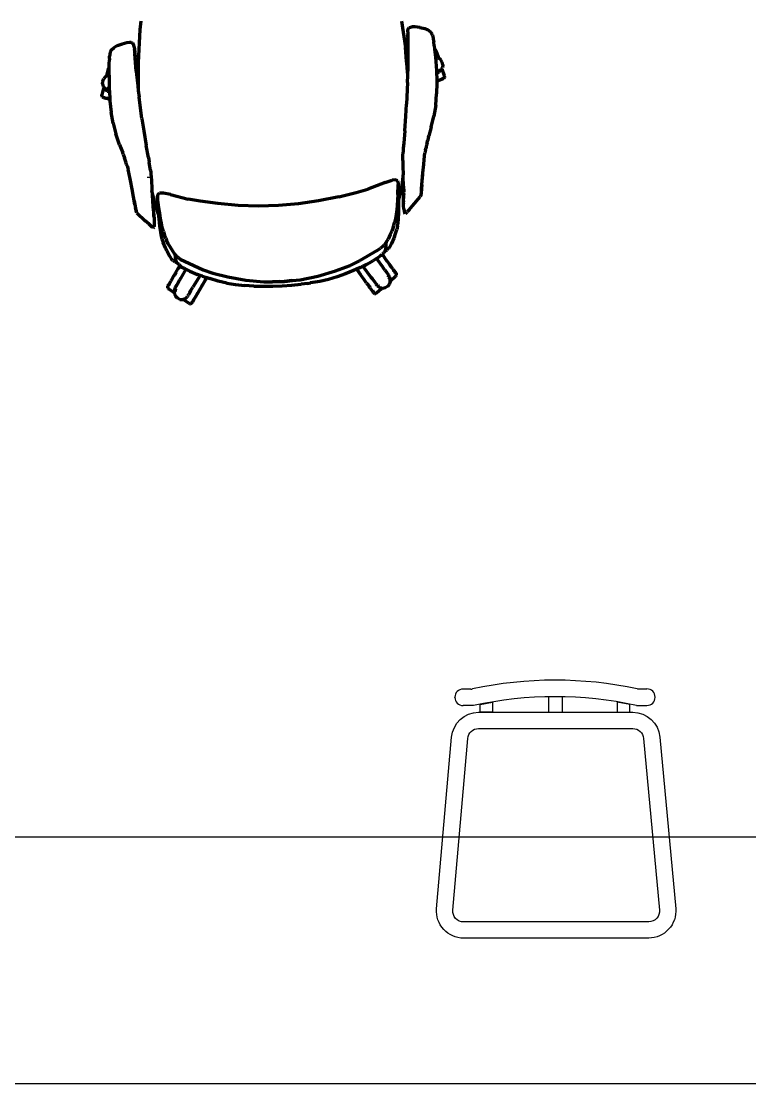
# Model space of a CAD drawing. Header units: millimetres. Extents: x 4307 to 31003, y 2809 to 20009.
# Drawn here: x 13366 to 14711, y 6479 to 8440 of the extents above; entities that cross this region are included whole.
import ezdxf

# ---------------------------------------------------------------- set-up
doc = ezdxf.new("R2010")
doc.units = ezdxf.units.MM
for name, color, linetype in [('3', 3, 'Continuous'), ('4', 4, 'Continuous'), ('ProfileEdges', 7, 'Continuous')]:
    doc.layers.add(name, color=color, linetype=linetype)

msp = doc.modelspace()

# ---------------------------------------------------------------- linework, layer by layer
msp.add_lwpolyline([(10130.3, 6934.7), (17418.6, 6934.7), (17418.6, 6478.7), (10130.3, 6478.7)], close=True)
at = {"layer": '3', "color": 7}
msp.add_lwpolyline([(14190.3, 7115.8, -0.391069), (14210.2, 7134.3), (14494.8, 7134.4, -0.390086), (14514.8, 7116.1), (14544.1, 6799.3, -0.43876), (14524.2, 6777.6), (14182.4, 6777.4, -0.437743), (14162.5, 6799)], format="xyb", close=True, dxfattribs=at)
at = {"layer": '4', "color": 7}
for p, q in [((14196, 7207.2), (14181.4, 7207.2)), ((14506.3, 7207.4), (14520.9, 7207.4)), ((14166.4, 7191.7), (14166.4, 7192.2)), ((14340, 7164.3), (14340, 7193)), ((14365, 7164.3), (14365, 7192.9)), ((14535.9, 7191.9), (14535.9, 7192.4)), ((14200.9, 7176.7), (14181.4, 7176.7)), ((14501.4, 7176.8), (14520.9, 7176.9))]:
    msp.add_line(p, q, dxfattribs=at)
for points in [[(14212.8, 7178.7), (14236.1, 7182.8), (14236.1, 7164.3), (14212.8, 7164.3)], [(14489.5, 7178.8), (14466.2, 7182.9), (14466.2, 7164.4), (14489.5, 7164.4)]]:
    msp.add_lwpolyline(points, close=True, dxfattribs=at)
msp.add_lwpolyline([(14160.4, 7118.2, -0.391069), (14210.2, 7164.3), (14494.8, 7164.4, -0.390086), (14544.7, 7118.6), (14574, 6801.8, -0.43876), (14524.2, 6747.6), (14182.4, 6747.4, -0.437743), (14132.6, 6801.4)], format="xyb", close=True, dxfattribs=at)
for centre, radius, start, end in [((14351.5, 6492.3), 731.3, 78.0337, 102.0289), ((14181.4, 7192.2), 15, 90.0313, 180.0313), ((14196, 7222.2), 15, 270.0313, 282.0289), ((14506.3, 7222.4), 15, 258.0337, 270.0313), ((14506.3, 7222.4), 15, 258.0337, 270.0313), ((14520.9, 7192.4), 15, 0.0313, 90.0313), ((14181.4, 7191.7), 15, 180.0313, 270.0313), ((14351.5, 6492.3), 700.8, 77.6488, 102.4138), ((14520.9, 7191.9), 15, 270.0313, 0.0313)]:
    msp.add_arc(centre, radius, start, end, dxfattribs=at)
at = {"layer": 'ProfileEdges', "lineweight": 211}
for p, q in [((13586.4, 8439.8), (13584.8, 8424.2)), ((14067.9, 8439.8), (14075, 8391.2)), ((13584.8, 8424.2), (13581.5, 8363.7)), ((14079.5, 8416.5), (14079.3, 8411.3)), ((14079.6, 8420), (14079.5, 8416.5)), ((14079.6, 8421.2), (14080.3, 8425.8)), ((14079.6, 8420), (14079.6, 8421.2)), ((14079.6, 8416.6), (14079.6, 8416.4)), ((14079.6, 8416.4), (14079.6, 8414.9)), ((14079.7, 8416.1), (14079.6, 8416.4)), ((14079.6, 8409.9), (14079.6, 8414.9)), ((14080.3, 8425.8), (14082.1, 8428.1)), ((14082.1, 8428.1), (14084.6, 8429.1)), ((14084.6, 8429.1), (14087.2, 8429.7)), ((14092.2, 8429.5), (14087.2, 8429.7)), ((14101.4, 8428.1), (14092.2, 8429.5)), ((14101.4, 8428.1), (14110.8, 8426.1)), ((14110.8, 8426.1), (14116.1, 8423.9)), ((14116.2, 8423.8), (14116.1, 8423.9)), ((14122.1, 8419.7), (14116.2, 8423.8)), ((14124.1, 8416.6), (14122.1, 8419.7)), ((14124.6, 8415.7), (14124.1, 8416.6)), ((14125.2, 8413.9), (14124.6, 8415.7)), ((14125.2, 8413.9), (14125.7, 8411)), ((13542.7, 8394.4), (13537.7, 8391.6)), ((13551.9, 8397.5), (13542.7, 8394.4)), ((13561, 8399.9), (13551.9, 8397.5)), ((13565.8, 8400.6), (13561, 8399.9)), ((13568.5, 8400.3), (13565.8, 8400.6)), ((13568.5, 8400.3), (13571, 8399.6)), ((13571, 8399.6), (13573, 8397.5)), ((13574.2, 8393), (13573, 8397.5)), ((14079, 8394.7), (14079.1, 8398.1)), ((14079, 8394.7), (14079, 8386.7)), ((14079.1, 8401.6), (14079.2, 8405.2)), ((14079.1, 8398.1), (14079.1, 8401.6)), ((14079.3, 8411.3), (14079.2, 8405.2)), ((14079.6, 8409.9), (14079.6, 8407.6)), ((14079.6, 8407.6), (14079.6, 8375.7)), ((14125.7, 8411), (14126.1, 8408.6)), ((14126.1, 8408.6), (14126.4, 8407.3)), ((14126.4, 8407.3), (14126.5, 8406.4)), ((14126.5, 8406.4), (14126.9, 8404.4)), ((14126.9, 8404.4), (14127.3, 8402)), ((14128.1, 8394.4), (14127.3, 8402)), ((14128.1, 8394.4), (14128.8, 8388.2)), ((13528.7, 8371), (13529, 8375.3)), ((13529.2, 8377.8), (13529, 8375.3)), ((13529.4, 8379.8), (13529.2, 8377.8)), ((13529.8, 8382), (13529.4, 8379.8)), ((13530, 8382.9), (13529.8, 8382)), ((13531.9, 8386.5), (13530, 8382.9)), ((13531.9, 8386.5), (13532.2, 8386.8)), ((13532.2, 8386.8), (13537.5, 8391.5)), ((13537.5, 8391.5), (13537.7, 8391.6)), ((13574.3, 8391.8), (13574.2, 8393)), ((13574.3, 8391.8), (13574.8, 8388.4)), ((13574.6, 8388.5), (13574.6, 8387.9)), ((13574.7, 8387.7), (13574.6, 8388.5)), ((13574.7, 8387.7), (13575, 8383.8)), ((13574.8, 8388.4), (13575.4, 8383.2)), ((13575, 8383.8), (13575.5, 8379.4)), ((13576.1, 8377.2), (13575.4, 8383.2)), ((13578.3, 8347.7), (13575.5, 8379.4)), ((13576.1, 8377.2), (13576.4, 8373.6)), ((14077.2, 8365.2), (14075, 8391.2)), ((14078.9, 8377.7), (14079, 8386.7)), ((14078.9, 8377.7), (14078.9, 8368)), ((14079.6, 8375.7), (14079.6, 8368.4)), ((14129.7, 8387.7), (14128.8, 8388.2)), ((14128.8, 8388.2), (14130.3, 8373.9)), ((14129.7, 8387.7), (14131.1, 8385.8)), ((14130.3, 8373.9), (14130.3, 8373.6)), ((14131.1, 8385.8), (14135.2, 8374)), ((14134.7, 8373.7), (14133.5, 8373.2)), ((14135.2, 8374), (14134.7, 8373.7)), ((13526.6, 8353), (13527.9, 8354.5)), ((13528.3, 8354.7), (13527.9, 8354.5)), ((13528.1, 8340.3), (13528.3, 8354.7)), ((13528.3, 8354.7), (13528.4, 8360.9)), ((13528.4, 8360.9), (13528.5, 8368.6)), ((13528.7, 8371), (13528.5, 8368.6)), ((13576.8, 8370.1), (13576.4, 8373.6)), ((13577.2, 8366.7), (13576.8, 8370.1)), ((13577.2, 8366.7), (13578, 8358.8)), ((13578.8, 8349.8), (13578, 8358.8)), ((13581.5, 8363.7), (13581.7, 8337.6)), ((14077.2, 8365.2), (14077.4, 8366.2)), ((14077.4, 8362.8), (14077.2, 8365.2)), ((14077.4, 8366.2), (14078.1, 8367.4)), ((14077.4, 8362.8), (14078.9, 8358.5)), ((14078.1, 8353.5), (14077.4, 8362.8)), ((14078.9, 8368), (14078.1, 8367.4)), ((14078.9, 8357.3), (14078.8, 8353.8)), ((14078.9, 8368), (14078.9, 8367.6)), ((14078.9, 8367.6), (14078.9, 8358.5)), ((14078.9, 8358.5), (14078.9, 8357.3)), ((14079.2, 8368.3), (14079.5, 8368.4)), ((14079.2, 8357.6), (14079.5, 8356.7)), ((14079.5, 8368.4), (14079.6, 8368.4)), ((14079.6, 8368.4), (14079.5, 8356.7)), ((14079.5, 8356.7), (14079.6, 8356.5)), ((14079.5, 8356.7), (14079.5, 8354.1)), ((14079.6, 8368.4), (14079.7, 8368.5)), ((14079.7, 8368.5), (14079.6, 8368.4)), ((14132.5, 8373.7), (14130.3, 8373.6)), ((14130.3, 8373.6), (14132.5, 8348.6)), ((14133.5, 8373.2), (14132.5, 8373.7)), ((14132.7, 8372.9), (14132.6, 8372.9)), ((14132.6, 8372.9), (14132.6, 8372.9)), ((14133.5, 8373.2), (14133.3, 8373.1)), ((14135.3, 8372.5), (14133.5, 8373.2)), ((14133.5, 8360.4), (14133.5, 8360.6)), ((14134.7, 8372.2), (14134, 8371.9)), ((14135, 8372.3), (14135.2, 8372.4)), ((14135.2, 8372.4), (14135.3, 8372.5)), ((14135.3, 8372.5), (14135.6, 8372.6)), ((14135.7, 8372.3), (14135.3, 8372.5)), ((14135.6, 8372.6), (14135.7, 8372.3)), ((14135.7, 8372.3), (14135.9, 8372)), ((14137, 8371.8), (14135.7, 8372.3)), ((14135.9, 8371.8), (14136.1, 8371.3)), ((14140.6, 8368.7), (14137, 8371.8)), ((14143, 8364.2), (14140.6, 8368.7)), ((14143.9, 8359.1), (14143, 8364.2)), ((14143.9, 8359.1), (14143.2, 8353.9)), ((13521.6, 8337.5), (13518.3, 8333.9)), ((13522.8, 8338.1), (13521.6, 8337.5)), ((13522.6, 8337.1), (13522.5, 8336.8)), ((13522.9, 8338.4), (13522.8, 8338.1)), ((13523.2, 8338.3), (13522.8, 8338.1)), ((13522.8, 8338.1), (13522.8, 8338)), ((13523.2, 8338.3), (13522.9, 8338.4)), ((13524.9, 8339.3), (13523.2, 8338.3)), ((13523.3, 8338.3), (13523.2, 8338.3)), ((13526.2, 8352), (13523.3, 8339.8)), ((13523.3, 8339.8), (13524.9, 8339.3)), ((13524.5, 8337.9), (13524.6, 8337.9)), ((13525.9, 8339.8), (13524.9, 8339.3)), ((13524.9, 8339.3), (13525, 8339.3)), ((13525.5, 8339.1), (13525.8, 8339)), ((13528.1, 8340), (13525.9, 8339.8)), ((13526.6, 8353), (13526.2, 8352)), ((13528.1, 8340.3), (13528.1, 8340)), ((13528.1, 8340), (13528.2, 8314.9)), ((13578.3, 8347.7), (13580.4, 8326.2)), ((13578.8, 8349.8), (13579.7, 8340.2)), ((13580.6, 8339.6), (13579.7, 8340.2)), ((13579.7, 8340.2), (13579.8, 8339.7)), ((13579.8, 8339.7), (13580.6, 8330.7)), ((13580.6, 8339.6), (13581.4, 8338.6)), ((13581.7, 8335.2), (13580.6, 8330.7)), ((13581.4, 8338.6), (13581.7, 8337.6)), ((13581.7, 8337.6), (13581.7, 8335.2)), ((13581.7, 8335.2), (13581.8, 8325.8)), ((14078.1, 8353.5), (14078.8, 8353.8)), ((14078.7, 8346.9), (14078.1, 8353.5)), ((14078.8, 8353.8), (14078.7, 8348)), ((14078.7, 8348), (14078.7, 8346.9)), ((14079.3, 8339.9), (14078.7, 8346.9)), ((14079, 8327), (14079.3, 8339.9)), ((14079.3, 8339.9), (14079.5, 8347.9)), ((14079.4, 8354), (14079.5, 8354.1)), ((14079.5, 8354.1), (14079.5, 8347.9)), ((14079.5, 8354.1), (14079.6, 8354.1)), ((14132.5, 8348.6), (14132.6, 8343.9)), ((14132.6, 8343.9), (14133.3, 8344.1)), ((14133.2, 8344), (14132.6, 8343.7)), ((14132.9, 8343.9), (14132.6, 8343.9)), ((14132.6, 8343.9), (14132.6, 8343.7)), ((14132.6, 8343.7), (14133, 8334.2)), ((14133.6, 8344.1), (14133.2, 8344)), ((14135.8, 8345.1), (14133.6, 8344.1)), ((14134.4, 8344.5), (14135.8, 8345.1)), ((14135.8, 8345.1), (14137.3, 8346)), ((14136.8, 8347.4), (14137.7, 8348.3)), ((14137.4, 8346.1), (14137.3, 8346)), ((14140.9, 8349.4), (14137.4, 8346.1)), ((14138.3, 8348.9), (14138.9, 8349.4)), ((14138.9, 8349.4), (14138.5, 8349.2)), ((14138.5, 8349.2), (14138.5, 8349.2)), ((14138.9, 8349.4), (14139.8, 8350.3)), ((14139.2, 8349.5), (14138.9, 8349.4)), ((14138.9, 8349.4), (14138.9, 8349.4)), ((14139.3, 8349.5), (14139.2, 8349.5)), ((14139.8, 8349.7), (14139.3, 8349.5)), ((14139.8, 8350.3), (14140.1, 8350.7)), ((14139.8, 8349.7), (14139.9, 8349.8)), ((14140.9, 8349.4), (14141.4, 8350.5)), ((14141.5, 8352), (14141, 8351.8)), ((14141.4, 8350.5), (14142.4, 8352.4)), ((14141.4, 8350.5), (14142.6, 8350.9)), ((14142.1, 8353.7), (14142.2, 8353.5)), ((14142.4, 8352.4), (14142.5, 8352.6)), ((14142.6, 8352.5), (14142.4, 8352.4)), ((14142.5, 8352.6), (14143.2, 8353.9)), ((14142.5, 8352.6), (14142.6, 8352.5)), ((14143, 8351.1), (14142.6, 8350.9)), ((14147.2, 8339.3), (14143, 8351.1)), ((14145.8, 8334.5), (14144.8, 8333.9)), ((14147.1, 8336.2), (14145.8, 8334.5)), ((14147.3, 8337.5), (14147.1, 8336.2)), ((14147.3, 8337.5), (14147.2, 8339.3)), ((13517.5, 8316.2), (13514.4, 8304)), ((13515.9, 8324.1), (13516.3, 8329.2)), ((13515.9, 8324.1), (13517.2, 8319.1)), ((13516.3, 8329.2), (13518.3, 8333.9)), ((13517.2, 8319.1), (13517.9, 8318)), ((13518, 8316.1), (13517.5, 8316.2)), ((13517.9, 8318), (13517.8, 8317.6)), ((13517.8, 8317.6), (13518.1, 8317.5)), ((13518, 8318.3), (13517.9, 8318)), ((13517.9, 8318), (13518.1, 8317.5)), ((13519.2, 8315.7), (13518, 8316.1)), ((13518.2, 8319.1), (13518.1, 8318.8)), ((13518.1, 8317.5), (13518.2, 8317.5)), ((13518.1, 8317.5), (13519.2, 8315.7)), ((13518.6, 8317.4), (13518.2, 8317.5)), ((13519.1, 8317.2), (13519, 8317.3)), ((13519.2, 8315.7), (13519.2, 8315.7)), ((13519.2, 8315.7), (13519.7, 8315.6)), ((13519.2, 8315.7), (13519.8, 8314.9)), ((13520.2, 8315.4), (13520.3, 8315.4)), ((13520.3, 8315.4), (13520.2, 8315.4)), ((13520.5, 8316.2), (13520.7, 8315.8)), ((13520.7, 8315.8), (13521.7, 8315)), ((13521.2, 8315.1), (13521.2, 8315.1)), ((13521.2, 8315.1), (13521.3, 8315.1)), ((13521.4, 8315), (13521.3, 8315.1)), ((13521.3, 8315.1), (13521.4, 8315.1)), ((13521.3, 8315.1), (13521.3, 8315.1)), ((13521.4, 8315.1), (13521.4, 8315)), ((13521.7, 8315), (13521.4, 8315.1)), ((13521.8, 8314.9), (13521.7, 8315)), ((13521.8, 8314.9), (13521.8, 8315)), ((13521.9, 8314.9), (13521.8, 8315)), ((13521.9, 8314.9), (13521.8, 8314.9)), ((13521.8, 8314.9), (13521.8, 8314.9)), ((13521.8, 8314.9), (13522.2, 8314.6)), ((13521.9, 8314.9), (13522.1, 8314.8)), ((13523.7, 8316.9), (13523.6, 8316.6)), ((13524.2, 8315.7), (13523.8, 8316)), ((13523.9, 8315.8), (13524.2, 8315.7)), ((13524.2, 8315.7), (13524.3, 8315.7)), ((13524.5, 8315.6), (13524.3, 8315.7)), ((13524.8, 8315.3), (13524.3, 8315.7)), ((13524.8, 8315.5), (13524.5, 8315.6)), ((13580.4, 8329.9), (13580.4, 8329.8)), ((13580.5, 8326.2), (13580.4, 8326.2)), ((13580.4, 8326.2), (13581, 8320.1)), ((13580.6, 8330.7), (13580.7, 8329.6)), ((13580.7, 8329.6), (13581.1, 8326)), ((13581.1, 8326), (13581, 8326.1)), ((13581, 8320.1), (13581.9, 8312.2)), ((13581.1, 8326), (13581.8, 8320.3)), ((13581.8, 8325.8), (13581.1, 8326)), ((13581.8, 8325.8), (13581.9, 8319.2)), ((13581.8, 8320.3), (13581.9, 8319.2)), ((13581.9, 8319.2), (13581.9, 8312.2)), ((14079, 8327), (14077.3, 8287)), ((14133.2, 8326.4), (14132.7, 8305.8)), ((14133, 8334.2), (14133.4, 8334.4)), ((14133, 8334.2), (14133.1, 8329.8)), ((14144.5, 8333.7), (14133.1, 8329)), ((14133.1, 8329.8), (14134, 8330.2)), ((14133.1, 8329.8), (14133.1, 8329.3)), ((14133.1, 8329.3), (14133.6, 8329.5)), ((14133.1, 8329.3), (14133.1, 8329)), ((14133.1, 8329), (14133.2, 8326.4)), ((14135.9, 8330.4), (14139.2, 8331.8)), ((14140.2, 8332.3), (14141.9, 8332.9)), ((14143.5, 8333.7), (14141.9, 8332.9)), ((14143.5, 8333.7), (14143.5, 8334)), ((14143.9, 8334.3), (14144.1, 8333.9)), ((14144.8, 8333.9), (14144.5, 8333.8)), ((14144.5, 8333.7), (14144.5, 8333.8)), ((13514.4, 8303), (13514.4, 8304)), ((13514.6, 8301.5), (13514.4, 8303)), ((13515.2, 8300.3), (13514.6, 8301.5)), ((13515.2, 8300.3), (13516.2, 8299.4)), ((13518.2, 8298.6), (13516.2, 8299.4)), ((13516.2, 8299.4), (13517.6, 8298.8)), ((13518.2, 8298.6), (13517.6, 8298.8)), ((13518.1, 8299.2), (13517.9, 8298.8)), ((13518.2, 8298.6), (13519.3, 8298.4)), ((13518.7, 8298.5), (13518.2, 8298.6)), ((13518.6, 8298.8), (13518.6, 8298.9)), ((13519.1, 8298.6), (13518.6, 8298.8)), ((13522.9, 8297.2), (13518.7, 8298.5)), ((13521, 8297.8), (13519.3, 8298.4)), ((13519.4, 8298.5), (13520.3, 8298.3)), ((13519.8, 8314.9), (13523.5, 8311.8)), ((13522.9, 8297.2), (13521, 8297.8)), ((13522.2, 8314.8), (13522.1, 8314.8)), ((13529.3, 8295.3), (13522.9, 8297.2)), ((13525.3, 8311), (13523.5, 8311.8)), ((13524.2, 8297.1), (13524.1, 8297.1)), ((13527.4, 8296.1), (13524.2, 8297.1)), ((13524.5, 8314.1), (13524.8, 8314.1)), ((13528.1, 8296.5), (13524.6, 8297.5)), ((13525.3, 8311), (13527.3, 8310.3)), ((13527.7, 8310.3), (13525.3, 8311)), ((13527.3, 8310.3), (13527.7, 8310.3)), ((13528.5, 8310), (13527.7, 8310.3)), ((13528.2, 8314.9), (13528.5, 8310)), ((13528.3, 8296.4), (13528.8, 8296.3)), ((13528.5, 8310), (13529.3, 8296.1)), ((13529.3, 8296.1), (13528.8, 8296.3)), ((13528.8, 8296.3), (13528.8, 8296.3)), ((13529.3, 8296.1), (13529.3, 8295.3)), ((13581.9, 8312), (13581.9, 8312.2)), ((13581.9, 8312), (13583.4, 8299.4)), ((13588.7, 8259.7), (13583.4, 8299.4)), ((14130.9, 8285), (14132.7, 8305.8)), ((13529.3, 8295.3), (13529.5, 8292.7)), ((13529.5, 8292.7), (13531.9, 8272.2)), ((14076.1, 8264.4), (14077.3, 8287)), ((14130.9, 8285), (14127.8, 8264.4)), ((13535.5, 8251.8), (13531.9, 8272.2)), ((13588.7, 8259.7), (13592, 8237.4)), ((14073.9, 8237.3), (14076.1, 8264.4)), ((14122.8, 8244), (14127.8, 8264.4)), ((13535.5, 8251.8), (13540.6, 8231.7)), ((13592, 8237.4), (13596.6, 8210.7)), ((14073.9, 8237.3), (14071.9, 8214.7)), ((14122.8, 8244), (14118.4, 8228.2)), ((13547.3, 8211.9), (13540.6, 8231.7)), ((14115.1, 8214.9), (14116, 8218.8)), ((14117.7, 8225.7), (14116, 8218.8)), ((14117.7, 8225.7), (14118.4, 8228.2)), ((13547.3, 8211.9), (13553.2, 8196.7)), ((13600.6, 8188.4), (13596.6, 8210.7)), ((14070.4, 8191.2), (14070.7, 8198)), ((14071.1, 8205.7), (14070.7, 8198)), ((14071.9, 8214.7), (14071.1, 8205.7)), ((14110.3, 8198.7), (14110.3, 8198.7)), ((14111.6, 8199.4), (14111.1, 8197)), ((14112.1, 8202), (14111.6, 8199.4)), ((14112.1, 8202), (14112.8, 8204.9)), ((14113.4, 8208), (14112.8, 8204.9)), ((14114.2, 8211.4), (14113.4, 8208)), ((14115.1, 8214.9), (14114.2, 8211.4)), ((13554.1, 8194.2), (13553.2, 8196.7)), ((13554.1, 8194.2), (13556.4, 8187.6)), ((13557.7, 8183.9), (13556.4, 8187.6)), ((13559.4, 8178.7), (13557.7, 8183.9)), ((13560.4, 8175.6), (13559.4, 8178.7)), ((13600.6, 8188.4), (13602.2, 8179.6)), ((13603.4, 8171.9), (13602.2, 8179.6)), ((14070.2, 8182.7), (14070.1, 8178.7)), ((14070.1, 8178.7), (14070.3, 8172.4)), ((14070.2, 8182.7), (14070.3, 8188.2)), ((14070.3, 8188.2), (14070.4, 8191.2)), ((14108.8, 8176.2), (14110.4, 8191.2)), ((14110.4, 8191.2), (14111.1, 8197)), ((13560.4, 8175.6), (13561.3, 8172.7)), ((13561.3, 8172.7), (13562.6, 8168.8)), ((13562.6, 8168.8), (13563.2, 8166.4)), ((13564.4, 8160.8), (13563.2, 8166.4)), ((13567.4, 8146), (13564.4, 8160.8)), ((13604.3, 8165.2), (13603.4, 8171.9)), ((13604.3, 8165.2), (13604.8, 8160.8)), ((13604.8, 8160.8), (13605.1, 8158.2)), ((13605.1, 8158.2), (13605.7, 8152.8)), ((14070.3, 8172.4), (14071, 8156.2)), ((14104.9, 8131.1), (14107.2, 8160)), ((14106.9, 8156.9), (14107.2, 8160)), ((14107.2, 8160), (14108.8, 8176.2)), ((13570.5, 8130.1), (13567.4, 8146)), ((13601.5, 8150.9), (13601.2, 8152.3)), ((13605.7, 8152.8), (13606.1, 8146.6)), ((13606.1, 8146.6), (13606.9, 8130.3)), ((14037.5, 8141.9), (14005.7, 8130.1)), ((14037.5, 8141.9), (14050.4, 8146.2)), ((14057.5, 8147.1), (14050.4, 8146.2)), ((14060.7, 8145.3), (14057.5, 8147.1)), ((14060.8, 8145.2), (14060.7, 8145.3)), ((14061.9, 8141.7), (14060.8, 8145.2)), ((14061.1, 8120), (14061.8, 8138.7)), ((14061.9, 8141.7), (14061.8, 8138.7)), ((14062, 8141.5), (14061.9, 8141.7)), ((14062.2, 8140.1), (14062, 8141.5)), ((14062.4, 8135.7), (14062.2, 8140.1)), ((14068.8, 8137.2), (14071.1, 8153.4)), ((14071.1, 8153.4), (14071, 8156.2)), ((14071.1, 8153.4), (14071.2, 8154.4)), ((14071.7, 8135.1), (14071.1, 8153.4)), ((14105.2, 8138.1), (14106.9, 8156.9)), ((13571.1, 8127), (13570.5, 8130.1)), ((13575.4, 8101.6), (13570.5, 8130.1)), ((13574.5, 8108.5), (13571.1, 8127)), ((13606.9, 8130.3), (13607, 8127.6)), ((13610.8, 8111.7), (13607, 8127.6)), ((13607, 8127.6), (13608.1, 8109.2)), ((13618, 8120.5), (13617.2, 8116.9)), ((13618.1, 8120.7), (13618, 8120.5)), ((13618.1, 8120.7), (13621.1, 8122.7)), ((13628.2, 8122.6), (13621.1, 8122.7)), ((13641.5, 8119.8), (13628.2, 8122.6)), ((13641.5, 8119.8), (13674.2, 8111.6)), ((13952.3, 8115.6), (13984.4, 8123.5)), ((13984.4, 8123.5), (14005.7, 8130.1)), ((14061.1, 8120), (14060.6, 8109.9)), ((14062.8, 8126.1), (14062.4, 8135.7)), ((14063.2, 8113.5), (14062.8, 8126.1)), ((14063.2, 8110), (14068.8, 8137.2)), ((14071.6, 8108.2), (14071.8, 8123.2)), ((14071.7, 8135.1), (14071.9, 8124.7)), ((14071.7, 8104.8), (14071.9, 8119.2)), ((14071.8, 8123.2), (14071.9, 8124.7)), ((14071.8, 8123.2), (14071.9, 8119.2)), ((14103.6, 8119), (14102.4, 8115.5)), ((14104, 8124.2), (14103.6, 8119.3)), ((14103.8, 8120.3), (14103.6, 8119)), ((14104, 8121.6), (14103.8, 8120.3)), ((14105.2, 8138.1), (14104, 8124.2)), ((14104.4, 8125.6), (14104, 8121.6)), ((14104.7, 8128.2), (14104.4, 8125.6)), ((14104.7, 8128.2), (14104.9, 8131.1)), ((13574.5, 8108.5), (13577, 8094.8)), ((13575.4, 8101.6), (13575.9, 8098.7)), ((13608.1, 8109.2), (13609, 8097.4)), ((13618.8, 8085.2), (13610.8, 8111.7)), ((13617.2, 8116.9), (13617.1, 8116.7)), ((13617.1, 8116.7), (13617.1, 8115.3)), ((13617.1, 8115.3), (13617.2, 8110.9)), ((13617.7, 8115.1), (13617.2, 8116.9)), ((13617.6, 8113.9), (13617.2, 8116.9)), ((13617.2, 8110.9), (13617.7, 8101.3)), ((13620, 8095.4), (13617.6, 8113.9)), ((13617.7, 8101.3), (13618.5, 8088.7)), ((13696, 8107.4), (13674.2, 8111.6)), ((13728.7, 8103.1), (13696, 8107.4)), ((13766.5, 8099.8), (13728.7, 8103.1)), ((13803.9, 8098.5), (13766.5, 8099.8)), ((13840.9, 8099.4), (13803.9, 8098.5)), ((13877.9, 8102.6), (13840.9, 8099.4)), ((13914.9, 8108.1), (13877.9, 8102.6)), ((13952.3, 8115.6), (13914.9, 8108.1)), ((14060, 8100.4), (14059.2, 8091.4)), ((14060.6, 8109.9), (14060, 8100.4)), ((14063, 8086.4), (14063.2, 8099.7)), ((14063.2, 8110), (14063.2, 8113.5)), ((14063.2, 8099.7), (14063.2, 8110)), ((14071.6, 8108.2), (14071.6, 8106.7)), ((14071.7, 8104.8), (14071.6, 8106.7)), ((14071.6, 8099.7), (14071.7, 8102)), ((14071.7, 8099.4), (14071.6, 8099.7)), ((14071.7, 8104.4), (14071.7, 8104.8)), ((14071.7, 8103.5), (14071.7, 8104.4)), ((14071.7, 8103.5), (14071.7, 8102.9)), ((14071.7, 8102.8), (14071.7, 8102.9)), ((14071.7, 8102.2), (14071.7, 8102.8)), ((14071.7, 8102), (14071.7, 8102.2)), ((14071.7, 8099.2), (14071.7, 8099.4)), ((14081.9, 8091.7), (14088.4, 8099.2)), ((14088.4, 8099.2), (14102.4, 8115.5)), ((13575.9, 8098.7), (13576.4, 8096.2)), ((13576.4, 8096.2), (13577.2, 8092.2)), ((13577, 8094.8), (13577.8, 8090)), ((13577.5, 8090.9), (13577.2, 8092.2)), ((13577.5, 8090.9), (13577.8, 8089.7)), ((13579.3, 8086.4), (13577.8, 8089.7)), ((13579.3, 8086.4), (13594.7, 8071.7)), ((13609, 8097.4), (13609.4, 8093.4)), ((13609, 8097.4), (13610.6, 8082.5)), ((13609.4, 8093.4), (13610.8, 8079.1)), ((13610.7, 8081), (13610.6, 8082.5)), ((13611, 8077.9), (13610.7, 8081)), ((13618.5, 8088.7), (13618.8, 8085.2)), ((13618.8, 8085.2), (13619.7, 8075)), ((13621.4, 8085.4), (13620, 8095.4)), ((13622.9, 8076), (13621.4, 8085.4)), ((14058.2, 8083.2), (14056.8, 8075.6)), ((14059.2, 8091.4), (14058.2, 8083.2)), ((14062.4, 8075.1), (14063, 8086.4)), ((14072.1, 8092.9), (14071.7, 8099.2)), ((14072.1, 8092.9), (14073.2, 8086.1)), ((14074.7, 8084.6), (14073.2, 8086.1)), ((14076.4, 8085.9), (14074.7, 8084.6)), ((14076.4, 8085.9), (14078.4, 8087.8)), ((14081.9, 8091.7), (14078.4, 8087.8)), ((13601.9, 8065), (13594.7, 8071.7)), ((13605.7, 8061.6), (13601.9, 8065)), ((13607.8, 8059.8), (13605.7, 8061.6)), ((13609.7, 8058.7), (13611.1, 8060.3)), ((13610.8, 8079.1), (13610.8, 8079)), ((13610.8, 8079), (13611, 8077.9)), ((13610.9, 8076.9), (13611.1, 8076.6)), ((13611, 8077.9), (13611.1, 8077.2)), ((13611.1, 8077.2), (13611.1, 8077.1)), ((13611.1, 8077.1), (13611.1, 8076.6)), ((13611.1, 8076.6), (13611.3, 8074.1)), ((13611.4, 8065.7), (13611.1, 8060.8)), ((13611.1, 8060.3), (13611.1, 8060.8)), ((13611.3, 8074.1), (13611.4, 8074.1)), ((13611.4, 8074.1), (13611.5, 8067.2)), ((13611.5, 8066.9), (13611.4, 8065.7)), ((13611.5, 8067.2), (13611.5, 8066.9)), ((13619.7, 8075), (13621.2, 8061.8)), ((13621.2, 8061.8), (13622.8, 8050.6)), ((13624.5, 8067.2), (13622.9, 8076)), ((13626.3, 8059.1), (13624.5, 8067.2)), ((14052.5, 8059.2), (14053.8, 8062.6)), ((14053.8, 8062.6), (14055.2, 8068.5)), ((14056.8, 8075.6), (14055.2, 8068.5)), ((14060.7, 8062.4), (14059.3, 8055.6)), ((14060.7, 8062.4), (14061.6, 8066.8)), ((14061.6, 8066.8), (14062.4, 8075.1)), ((13609.7, 8058.7), (13607.8, 8059.8)), ((13622.8, 8050.6), (13624.3, 8042.4)), ((13624.3, 8042.4), (13625.6, 8038.1)), ((13628.3, 8051.7), (13626.3, 8059.1)), ((13628.3, 8051.7), (13630.5, 8044.8)), ((13632.5, 8039.1), (13630.5, 8044.8)), ((14047, 8045.9), (14043.1, 8037.6)), ((14047, 8045.9), (14049.9, 8052.2)), ((14052.5, 8059.2), (14049.9, 8052.2)), ((14054.6, 8042.3), (14053.7, 8039.6)), ((14054.6, 8042.3), (14059.3, 8055.6)), ((13625.6, 8038.1), (13627.7, 8031.5)), ((13632.4, 8021.4), (13627.7, 8031.5)), ((13632.4, 8021.4), (13633.3, 8019.3)), ((13632.5, 8039.1), (13634.1, 8035.8)), ((13637.3, 8029.2), (13634.1, 8035.8)), ((13640.8, 8023.2), (13637.3, 8029.2)), ((13645.4, 8015.4), (13640.8, 8023.2)), ((14022.8, 8016.5), (14029.3, 8020.8)), ((14033.8, 8024.6), (14029.3, 8020.8)), ((14033.8, 8024.6), (14036.1, 8026.7)), ((14039.7, 8032.1), (14036.1, 8026.7)), ((14038.4, 8017.1), (14039.3, 8022.2)), ((14039.3, 8022.2), (14039.7, 8031.4)), ((14040.1, 8032.6), (14039.7, 8032.1)), ((14039.7, 8031.4), (14039.7, 8032.1)), ((14040.1, 8032.6), (14043.1, 8037.6)), ((14044.2, 8020.3), (14045.8, 8022.5)), ((14048.3, 8027), (14045.8, 8022.5)), ((14048.3, 8027), (14049.6, 8029.6)), ((14053.7, 8039.6), (14049.6, 8029.6)), ((13633.3, 8019.3), (13633.5, 8018.8)), ((13634.7, 8016.2), (13633.5, 8018.8)), ((13639.7, 8006.8), (13634.7, 8016.2)), ((13641.2, 8004.3), (13639.7, 8006.8)), ((13644.1, 8000.1), (13641.2, 8004.3)), ((13648.9, 8010.7), (13645.4, 8015.4)), ((13649.3, 8010.3), (13648.9, 8010.7)), ((13649.3, 8010.3), (13649.3, 8010.5)), ((13649.3, 8009.6), (13649.3, 8010.3)), ((13653.3, 8005.4), (13649.3, 8010.3)), ((13649.3, 8010.3), (13649.3, 8010.3)), ((13649.3, 8009.6), (13650.6, 8000.5)), ((13651.8, 8007.8), (13651.7, 8008.4)), ((13655.9, 8003.5), (13653.3, 8005.4)), ((13655.9, 8003.5), (13660.6, 8000.2)), ((14022.8, 8016.5), (13990.5, 7997.3)), ((14021.9, 8001.8), (14016, 7998)), ((14024, 8003.1), (14021.9, 8001.8)), ((14021.9, 8001.8), (14033.1, 7985.9)), ((14029.8, 8007.4), (14024, 8003.1)), ((14029.8, 8007.4), (14031.7, 8009)), ((14031.7, 8009), (14032.1, 8009.3)), ((14031.7, 8009), (14032.6, 8007.7)), ((14032.1, 8009.3), (14032.2, 8009.5)), ((14033.2, 8007.7), (14032.1, 8009.3)), ((14032.2, 8009.5), (14032.4, 8009.6)), ((14032.2, 8009.5), (14033.8, 8007.3)), ((14034.3, 8011.5), (14032.4, 8009.6)), ((14033.8, 8007.3), (14036.4, 8003.7)), ((14034.3, 8011.5), (14035.4, 8012.8)), ((14037.2, 8015.1), (14035.4, 8012.8)), ((14038.9, 8000.3), (14036.4, 8003.7)), ((14037.2, 8015.1), (14038.2, 8016.9)), ((14038.2, 8016.9), (14038.4, 8017.1)), ((14038.2, 8016.9), (14038.2, 8016.9)), ((14038.3, 8016.9), (14038.2, 8016.9)), ((14038.6, 8016.8), (14038.3, 8016.9)), ((14039.1, 8016.7), (14038.6, 8016.8)), ((14040.3, 8017.1), (14039.1, 8016.7)), ((14040.3, 8017.1), (14041.7, 8018.1)), ((14041.7, 8018.1), (14042.6, 8019)), ((14042.6, 8019), (14044.2, 8020.3)), ((13645.9, 7998.1), (13644.1, 8000.1)), ((13645.9, 7998.1), (13647.6, 7996.9)), ((13650, 7995.3), (13647.6, 7996.9)), ((13651.8, 7995.3), (13650, 7995.3)), ((13650.6, 8000.5), (13650.7, 7999.9)), ((13650.6, 7974.8), (13658.8, 7988.7)), ((13650.7, 7999.9), (13652, 7995.5)), ((13652.1, 7995.3), (13651.8, 7995.3)), ((13652.1, 7995.3), (13652, 7995.5)), ((13652.2, 7995.3), (13652.1, 7995.3)), ((13653.3, 7993.7), (13652.1, 7995.3)), ((13653.1, 7995.2), (13652.9, 7995.2)), ((13656.5, 7990.5), (13653.3, 7993.7)), ((13655.7, 7982.9), (13656.4, 7984.1)), ((13657.5, 7985), (13656.3, 7982.9)), ((13656.4, 7984.1), (13656.5, 7984.3)), ((13656.5, 7990.5), (13658.6, 7988.7)), ((13657.9, 7986.7), (13659, 7988.5)), ((13658.6, 7988.7), (13658.8, 7988.7)), ((13658.8, 7988.7), (13659, 7988.5)), ((13659, 7988.5), (13661.3, 7986.8)), ((13669.7, 7982.2), (13660, 7965)), ((13660.6, 8000.2), (13667.5, 7996.7)), ((13661.3, 7986.8), (13666.5, 7983.9)), ((13666.5, 7983.9), (13666.6, 7983.8)), ((13666.6, 7983.8), (13667.5, 7983.3)), ((13667.5, 7996.7), (13701.4, 7981.2)), ((13669.7, 7982.2), (13667.5, 7983.3)), ((13674.9, 7979.6), (13669.7, 7982.2)), ((13945.9, 7979), (13973.1, 7989.1)), ((13973.1, 7989.1), (13990.5, 7997.3)), ((13985, 7982), (13979.4, 7979.5)), ((13992.4, 7985.4), (13985, 7982.1)), ((13985, 7982.1), (13985, 7982)), ((13985, 7982.1), (13985.5, 7981.1)), ((13985, 7982), (13985.5, 7981.1)), ((13992.4, 7985.4), (13995.8, 7987.1)), ((13995.8, 7987.1), (13996.6, 7987.5)), ((13996.6, 7987.5), (14004.1, 7991.4)), ((13996.6, 7987.5), (14001.4, 7989.8)), ((14012.1, 7967.1), (13996.6, 7987.5)), ((14001.4, 7989.8), (14015, 7997.3)), ((14015, 7997.3), (14016, 7998)), ((14037, 7980.5), (14033.1, 7985.9)), ((14041.4, 7996.4), (14038.6, 8000.3)), ((14038.9, 8000.3), (14044.3, 7992.9)), ((14044.3, 7992.9), (14046.8, 7989.4)), ((14045.4, 7990.1), (14046.1, 7989.1)), ((14046.2, 7989), (14046.1, 7989.1)), ((14046.2, 7989), (14048.5, 7985.9)), ((14046.8, 7989.4), (14049.4, 7985.9)), ((14048.6, 7985.7), (14048.5, 7985.9)), ((14049.3, 7984.8), (14048.6, 7985.7)), ((14049.5, 7984.6), (14049.3, 7984.8)), ((14049.3, 7984.8), (14049.3, 7984.8)), ((14051.7, 7982.8), (14049.4, 7985.9)), ((14051.7, 7982.8), (14053.3, 7980.6)), ((13643.7, 7963), (13642.3, 7960.7)), ((13643.7, 7963), (13645.9, 7966.7)), ((13645.9, 7966.7), (13650.6, 7974.8)), ((13647.5, 7969), (13648.3, 7970.4)), ((13651.7, 7976.1), (13649.2, 7971.9)), ((13660, 7965), (13658.1, 7961.8)), ((13674.9, 7979.6), (13676, 7979)), ((13677, 7978.5), (13676, 7979)), ((13677, 7978.5), (13691.3, 7972.5)), ((13696.2, 7970.7), (13682.7, 7948.7)), ((13696.2, 7970.7), (13691.3, 7972.5)), ((13696.2, 7970.8), (13696.2, 7970.7)), ((13700.6, 7969.1), (13696.2, 7970.7)), ((13700.6, 7969.1), (13708.3, 7966.6)), ((13701.4, 7981.2), (13719.5, 7974.9)), ((13706.3, 7963.1), (13705, 7960.9)), ((13705.2, 7961.7), (13705.7, 7962.6)), ((13706.3, 7963.1), (13707.3, 7964.8)), ((13706.3, 7963.1), (13707, 7964.2)), ((13707.3, 7964.8), (13707, 7964.2)), ((13707.3, 7964.8), (13707.9, 7965.8)), ((13707.8, 7965.6), (13707.5, 7965.7)), ((13707.9, 7966), (13707.8, 7965.6)), ((13707.9, 7965.8), (13708.3, 7966.6)), ((13708.3, 7966.6), (13714.1, 7964.7)), ((13729.2, 7960.3), (13714.1, 7964.7)), ((13719.5, 7974.9), (13747.5, 7968)), ((13747.5, 7968), (13780.5, 7962.1)), ((13780.5, 7962.1), (13813.9, 7959.1)), ((13865.8, 7961.2), (13880.6, 7962.8)), ((13880.6, 7962.8), (13913.5, 7969.5)), ((13913.5, 7969.5), (13945.9, 7979)), ((13933.1, 7963.3), (13916.8, 7959.7)), ((13949.1, 7967.8), (13933.1, 7963.3)), ((13964.7, 7973.4), (13949.1, 7967.8)), ((13979.4, 7979.5), (13964.7, 7973.4)), ((13985.5, 7981.1), (13985.7, 7981.2)), ((13985.5, 7981.1), (13985.8, 7980.8)), ((13985.8, 7980.8), (13985.8, 7980.8)), ((13985.8, 7980.8), (13986.1, 7980.3)), ((13986, 7981.3), (13986.2, 7981.4)), ((13986.1, 7980.3), (13988.8, 7976.6)), ((13986.2, 7981.4), (13986.5, 7981.1)), ((13986.5, 7981.1), (13986.3, 7980.9)), ((13986.5, 7981.1), (13986.5, 7981.1)), ((13988.2, 7978.8), (13986.5, 7981.1)), ((13987.8, 7978.5), (13990.4, 7974.8)), ((13988.8, 7976.6), (13990.6, 7974.3)), ((13991.2, 7973.3), (13988.8, 7976.6)), ((13990.6, 7974.3), (13992.8, 7971.2)), ((13998.1, 7963.9), (13992.8, 7971.2)), ((14003.5, 7956.5), (13998.1, 7963.9)), ((14014.3, 7964.1), (14012.1, 7967.1)), ((14018.9, 7957.8), (14014.3, 7964.1)), ((14037, 7980.5), (14039.9, 7976.6)), ((14039.9, 7976.6), (14043.1, 7972.3)), ((14044.3, 7970.6), (14043.1, 7972.3)), ((14044.1, 7968.2), (14043.6, 7969.1)), ((14044.2, 7968), (14044.1, 7968.2)), ((14045.3, 7968.8), (14044.3, 7970.6)), ((14044.9, 7965.7), (14044.6, 7966.7)), ((14045.3, 7968.8), (14046.8, 7964)), ((14045.3, 7964.8), (14045.4, 7964.7)), ((14045.4, 7964.6), (14045.4, 7964.7)), ((14045.4, 7964.6), (14045.4, 7964.7)), ((14045.4, 7964.6), (14045.6, 7964.3)), ((14045.4, 7964.6), (14045.4, 7964.6)), ((14045.6, 7964.3), (14046, 7963.8)), ((14046, 7963.8), (14045.6, 7964.3)), ((14046.6, 7963), (14046.7, 7962.8)), ((14046.7, 7962.8), (14046.8, 7964)), ((14046.8, 7962.8), (14046.7, 7962.8)), ((14046.7, 7960.6), (14046.8, 7962.8)), ((14047.6, 7961.7), (14046.8, 7962.8)), ((14047.9, 7961.3), (14056.8, 7969.2)), ((14053.9, 7978.5), (14053.1, 7979.6)), ((14054.7, 7978.5), (14053.3, 7980.6)), ((14054.1, 7978.2), (14053.9, 7978.5)), ((14055.9, 7977), (14054.7, 7978.5)), ((14055.8, 7976.8), (14055.1, 7977.6)), ((14056.2, 7976.1), (14055.8, 7976.8)), ((14055.9, 7977), (14056.3, 7976.5)), ((14056.2, 7976.1), (14055.9, 7975.7)), ((14056.2, 7975.4), (14055.9, 7975.7)), ((14056.8, 7975.7), (14056.2, 7975.4)), ((14056.3, 7976.5), (14056.7, 7976)), ((14056.7, 7976), (14057, 7975.5)), ((14056.8, 7975.7), (14057, 7975.5)), ((14057.8, 7970.7), (14056.8, 7969.2)), ((14057, 7975.5), (14057.3, 7975.2)), ((14057.3, 7975.2), (14058.1, 7973.4)), ((14057.8, 7970.7), (14058.2, 7972)), ((14058.1, 7973.4), (14058.2, 7972)), ((13636.3, 7949.1), (13636.7, 7951.2)), ((13636.6, 7947.8), (13636.3, 7949.1)), ((13637.3, 7946.6), (13636.6, 7947.8)), ((13636.7, 7951.2), (13637.3, 7952.3)), ((13637.3, 7952.3), (13637.5, 7952.6)), ((13637.3, 7952.3), (13637.5, 7952.2)), ((13637.3, 7946.6), (13638, 7945.8)), ((13637.5, 7952.2), (13637.4, 7952)), ((13637.5, 7952.6), (13638.2, 7953.6)), ((13638.2, 7953.6), (13637.5, 7952.2)), ((13637.5, 7952.6), (13637.8, 7953.1)), ((13637.5, 7952.6), (13637.5, 7952.6)), ((13637.5, 7952.2), (13638, 7952.1)), ((13638.6, 7954.4), (13637.8, 7953.1)), ((13638.3, 7953.5), (13638, 7952.8)), ((13638, 7952.8), (13638.1, 7952.6)), ((13647.7, 7939), (13638, 7945.8)), ((13638.6, 7954.4), (13638.2, 7953.7)), ((13638.2, 7953.6), (13638.2, 7953.7)), ((13639.3, 7955.2), (13638.3, 7953.5)), ((13638.8, 7954.8), (13638.6, 7954.4)), ((13638.8, 7954.8), (13641.9, 7960)), ((13639.2, 7955.3), (13638.8, 7954.8)), ((13640.5, 7957.6), (13639.2, 7955.3)), ((13640.5, 7957.6), (13641.9, 7960)), ((13642.3, 7960.7), (13641.9, 7960)), ((13649.5, 7946.9), (13648.4, 7941.8)), ((13650.3, 7948.6), (13649.5, 7946.9)), ((13649.8, 7942.6), (13649.7, 7942.6)), ((13649.8, 7942.6), (13650, 7943.1)), ((13650, 7943.1), (13649.8, 7941.7)), ((13650, 7943.1), (13650.1, 7943.1)), ((13650.7, 7946.1), (13650.1, 7943.1)), ((13650.1, 7943.1), (13650.3, 7943.5)), ((13651.7, 7950.7), (13650.3, 7948.6)), ((13650.7, 7949.2), (13650.3, 7948.6)), ((13650.7, 7949.2), (13650.3, 7948.6)), ((13650.3, 7943.5), (13650.3, 7943.5)), ((13650.7, 7949.2), (13651.5, 7950.5)), ((13652.3, 7951.8), (13651.5, 7950.5)), ((13651.5, 7950.5), (13651.7, 7950.7)), ((13651.7, 7950.7), (13651.8, 7950.7)), ((13652.3, 7951.8), (13652.8, 7952.5)), ((13652.8, 7952.5), (13654.1, 7955.1)), ((13652.9, 7951.7), (13653, 7951.8)), ((13653.1, 7951.9), (13653, 7951.9)), ((13658.1, 7961.8), (13654.1, 7955.1)), ((13676.8, 7938.7), (13679.2, 7943)), ((13679.2, 7943), (13682.7, 7948.7)), ((13705, 7960.8), (13689.9, 7935.2)), ((13699.2, 7951.5), (13700.7, 7954.1)), ((13705, 7960.9), (13705, 7960.8)), ((13745.3, 7956.5), (13729.2, 7960.3)), ((13745.3, 7956.5), (13761.6, 7953.7)), ((13761.6, 7953.7), (13778.1, 7951.9)), ((13795.2, 7951), (13778.1, 7951.9)), ((13795.2, 7951), (13795.3, 7951)), ((13795.3, 7951), (13801.1, 7950.8)), ((13801.1, 7950.8), (13812.7, 7950.6)), ((13801.1, 7950.8), (13812.7, 7950.6)), ((13812.7, 7950.6), (13830.2, 7950.6)), ((13813.9, 7959.1), (13828.7, 7959.1)), ((13828.7, 7959.1), (13842.1, 7959.2)), ((13828.7, 7959.1), (13829.7, 7959)), ((13833.6, 7958.9), (13829.7, 7959)), ((13830.2, 7950.6), (13847.7, 7951.3)), ((13842.1, 7959.2), (13833.6, 7958.9)), ((13842.1, 7959.2), (13847.3, 7959.2)), ((13847.3, 7959.2), (13851.3, 7959.6)), ((13847.7, 7951.3), (13865.2, 7952.6)), ((13851.9, 7959.7), (13851.3, 7959.6)), ((13851.9, 7959.7), (13865.8, 7961.2)), ((13861, 7960.5), (13851.9, 7959.7)), ((13864.8, 7961), (13861, 7960.5)), ((13864.8, 7961), (13865.8, 7961.2)), ((13865.2, 7952.6), (13882.6, 7954.5)), ((13894, 7956), (13882.6, 7954.5)), ((13894, 7956), (13899.9, 7956.8)), ((13916.8, 7959.7), (13899.9, 7956.8)), ((13899.9, 7956.8), (13899.9, 7956.8)), ((14003.5, 7956.5), (14006, 7953.1)), ((14003.8, 7956.5), (14006.5, 7952.8)), ((14008.4, 7949.8), (14006, 7953.1)), ((14007.2, 7952.7), (14008.8, 7950.5)), ((14009.5, 7948.2), (14008.4, 7949.8)), ((14008.8, 7950.5), (14008.9, 7950.3)), ((14008.9, 7950.3), (14009.6, 7949.4)), ((14009.6, 7948.5), (14009, 7949.4)), ((14009.7, 7948), (14009.5, 7948.2)), ((14009.6, 7949.4), (14009.8, 7949.1)), ((14010, 7948), (14009.6, 7948.5)), ((14010.6, 7946.7), (14009.7, 7948)), ((14009.9, 7949), (14009.8, 7949.1)), ((14010.6, 7946.7), (14010.7, 7946.6)), ((14010.8, 7946.4), (14010.7, 7946.6)), ((14013, 7943.4), (14010.8, 7946.4)), ((14014.3, 7941.6), (14013, 7943.4)), ((14016, 7940.6), (14014.6, 7942.6)), ((14020.8, 7955.4), (14018.9, 7957.8)), ((14020.8, 7955.4), (14021.1, 7954.9)), ((14021.3, 7954.5), (14021.1, 7954.9)), ((14021.3, 7955.5), (14021.3, 7955.7)), ((14021.7, 7953.7), (14021.3, 7954.5)), ((14023.3, 7951.8), (14021.3, 7954.5)), ((14023.2, 7951.7), (14021.7, 7953.7)), ((14030.7, 7946), (14021.8, 7938)), ((14023.2, 7951.7), (14024.5, 7950.4)), ((14024.6, 7950.3), (14024.5, 7950.4)), ((14028.5, 7947.7), (14024.6, 7950.3)), ((14025.5, 7951.4), (14026.6, 7950.7)), ((14028.2, 7949.3), (14028.3, 7949.3)), ((14028.8, 7948.5), (14028.3, 7949.3)), ((14028.5, 7947.7), (14029.6, 7947.5)), ((14029.4, 7947.7), (14029.6, 7947.5)), ((14029.6, 7947.4), (14029.6, 7947.5)), ((14029.6, 7947.5), (14029.6, 7947.5)), ((14030, 7946.9), (14029.6, 7947.4)), ((14029.6, 7947.4), (14031.6, 7947)), ((14030, 7946.9), (14030.4, 7946.4)), ((14030.7, 7946), (14030.4, 7946.4)), ((14030.6, 7948.4), (14030.6, 7948.4)), ((14030.6, 7948.4), (14030.6, 7948.4)), ((14030.8, 7948), (14030.6, 7948.4)), ((14031.2, 7947.6), (14031.4, 7947.2)), ((14031.6, 7947), (14031.4, 7947.2)), ((14031.7, 7946.9), (14031.6, 7947)), ((14031.6, 7947), (14031.8, 7947)), ((14031.8, 7947), (14031.7, 7946.9)), ((14032.4, 7947.5), (14031.8, 7947)), ((14031.8, 7947), (14033.1, 7946.7)), ((14032.9, 7947.9), (14032.8, 7947.8)), ((14037.8, 7947.5), (14033.1, 7946.7)), ((14041.9, 7950), (14037.8, 7947.5)), ((14044.9, 7954), (14041.9, 7950)), ((14046.7, 7958.8), (14044.9, 7954)), ((14046.5, 7960.8), (14046.7, 7960.6)), ((14046.7, 7960.3), (14046.5, 7960.1)), ((14046.8, 7960.4), (14046.7, 7960.6)), ((14046.7, 7960.3), (14046.7, 7960.6)), ((14046.8, 7960.4), (14046.7, 7960.3)), ((14046.7, 7958.8), (14046.7, 7960.3)), ((14047.6, 7961.7), (14047.9, 7961.3)), ((13647.7, 7939), (13648.2, 7939.9)), ((13648.6, 7940.6), (13648.2, 7939.9)), ((13648.6, 7940.6), (13648.4, 7941.8)), ((13648.7, 7940.8), (13648.6, 7940.6)), ((13648.8, 7938.4), (13648.6, 7940.6)), ((13648.6, 7940.6), (13648.6, 7940.6)), ((13648.8, 7938.4), (13648.7, 7938.2)), ((13648.7, 7938.2), (13648.8, 7938.1)), ((13648.8, 7938.1), (13648.8, 7938.4)), ((13649, 7936.6), (13648.8, 7938.1)), ((13648.9, 7938.6), (13648.9, 7938.5)), ((13648.9, 7938), (13649, 7938)), ((13651.1, 7932), (13649, 7936.6)), ((13649.8, 7941.7), (13649.8, 7941.2)), ((13654.6, 7928.4), (13651.1, 7932)), ((13658.9, 7926.4), (13654.6, 7928.4)), ((13658.9, 7926.4), (13663.6, 7926.1)), ((13663.6, 7926.1), (13664.8, 7926.5)), ((13663.7, 7927.3), (13664, 7927.1)), ((13664.5, 7926.8), (13664.6, 7926.7)), ((13664.7, 7926.6), (13664.8, 7926.5)), ((13664.8, 7926.5), (13665.1, 7926.6)), ((13664.8, 7926.5), (13665, 7926.4)), ((13665, 7926.4), (13665.1, 7926.6)), ((13665.1, 7926.6), (13667.1, 7927.3)), ((13665.1, 7926.6), (13665.2, 7926.8)), ((13665.4, 7927.2), (13665.3, 7926.9)), ((13666, 7928), (13666, 7928.1)), ((13666.4, 7926.1), (13666.1, 7925.6)), ((13675.6, 7918.7), (13666.1, 7925.6)), ((13667.1, 7927.2), (13666.4, 7926.1)), ((13667.4, 7927.8), (13667.1, 7927.3)), ((13667.1, 7927.3), (13668, 7927.6)), ((13667.1, 7927.2), (13667.1, 7927.3)), ((13667.1, 7927.3), (13667.1, 7927.3)), ((13668, 7927.6), (13671.9, 7930.7)), ((13671.9, 7930.7), (13672.9, 7932.3)), ((13674.3, 7934.3), (13672.9, 7932.3)), ((13674.3, 7934.3), (13674.8, 7935.1)), ((13676.8, 7938.7), (13674.8, 7935.1)), ((13682.8, 7923.2), (13681.8, 7921.4)), ((13682.8, 7923.2), (13682.1, 7922.1)), ((13683, 7923.7), (13682.8, 7923.2)), ((13684.4, 7925.9), (13683, 7923.7)), ((13684.1, 7925.4), (13683, 7923.7)), ((13684.1, 7925.4), (13685.8, 7928.3)), ((13684.4, 7925.9), (13685.8, 7928.3)), ((13684.4, 7927.3), (13684.5, 7927.5)), ((13685.8, 7928.3), (13687.9, 7931.9)), ((13687.3, 7931.4), (13688, 7932.5)), ((13687.9, 7931.9), (13689.9, 7935.2)), ((13691, 7937.6), (13689.5, 7935.1)), ((14015.5, 7940), (14014.3, 7941.6)), ((14015.3, 7940.7), (14015.1, 7941)), ((14015.1, 7940.6), (14015.8, 7939.6)), ((14015.3, 7940.7), (14015.7, 7940.3)), ((14015.5, 7940), (14015.8, 7939.6)), ((14015.9, 7939.6), (14015.8, 7939.6)), ((14015.8, 7939.6), (14015.8, 7939.6)), ((14015.9, 7939.6), (14015.9, 7939.6)), ((14015.9, 7939.6), (14015.9, 7939.5)), ((14015.9, 7939.5), (14016, 7939.4)), ((14016.1, 7940.4), (14016, 7940.6)), ((14016, 7939.4), (14016, 7939.4)), ((14016, 7939.4), (14016.1, 7939.3)), ((14016.1, 7939.4), (14016.1, 7939.3)), ((14016.5, 7938.7), (14016.1, 7939.3)), ((14016.1, 7939.3), (14016.1, 7939.3)), ((14016.8, 7938.5), (14016.1, 7939.3)), ((14016.1, 7939.3), (14016.1, 7939.3)), ((14016.5, 7938.7), (14017.9, 7937.5)), ((14017.9, 7937.5), (14019, 7937.1)), ((14019, 7937.1), (14020.3, 7937.2)), ((14020.3, 7937.2), (14021.8, 7938)), ((13677.2, 7918.1), (13675.6, 7918.7)), ((13677.2, 7918.1), (13678.5, 7918.1)), ((13679.6, 7918.6), (13678.5, 7918.1)), ((13679.6, 7918.6), (13680.6, 7919.6)), ((13680.6, 7919.6), (13680.8, 7919.9)), ((13680.8, 7919.9), (13681.2, 7920.6)), ((13681.2, 7920.6), (13680.9, 7921)), ((13681.3, 7920.7), (13681.2, 7920.6)), ((13681.5, 7920.9), (13681.3, 7920.7)), ((13681.5, 7921), (13682.1, 7922.1)), ((13681.8, 7921.4), (13681.5, 7921)), ((13681.5, 7921), (13681.5, 7920.9)), ((13681.6, 7921.8), (13681.6, 7921.8)), ((13681.6, 7921.8), (13681.6, 7921.8))]:
    msp.add_line(p, q, dxfattribs=at)

doc.saveas('drawing.dxf')
